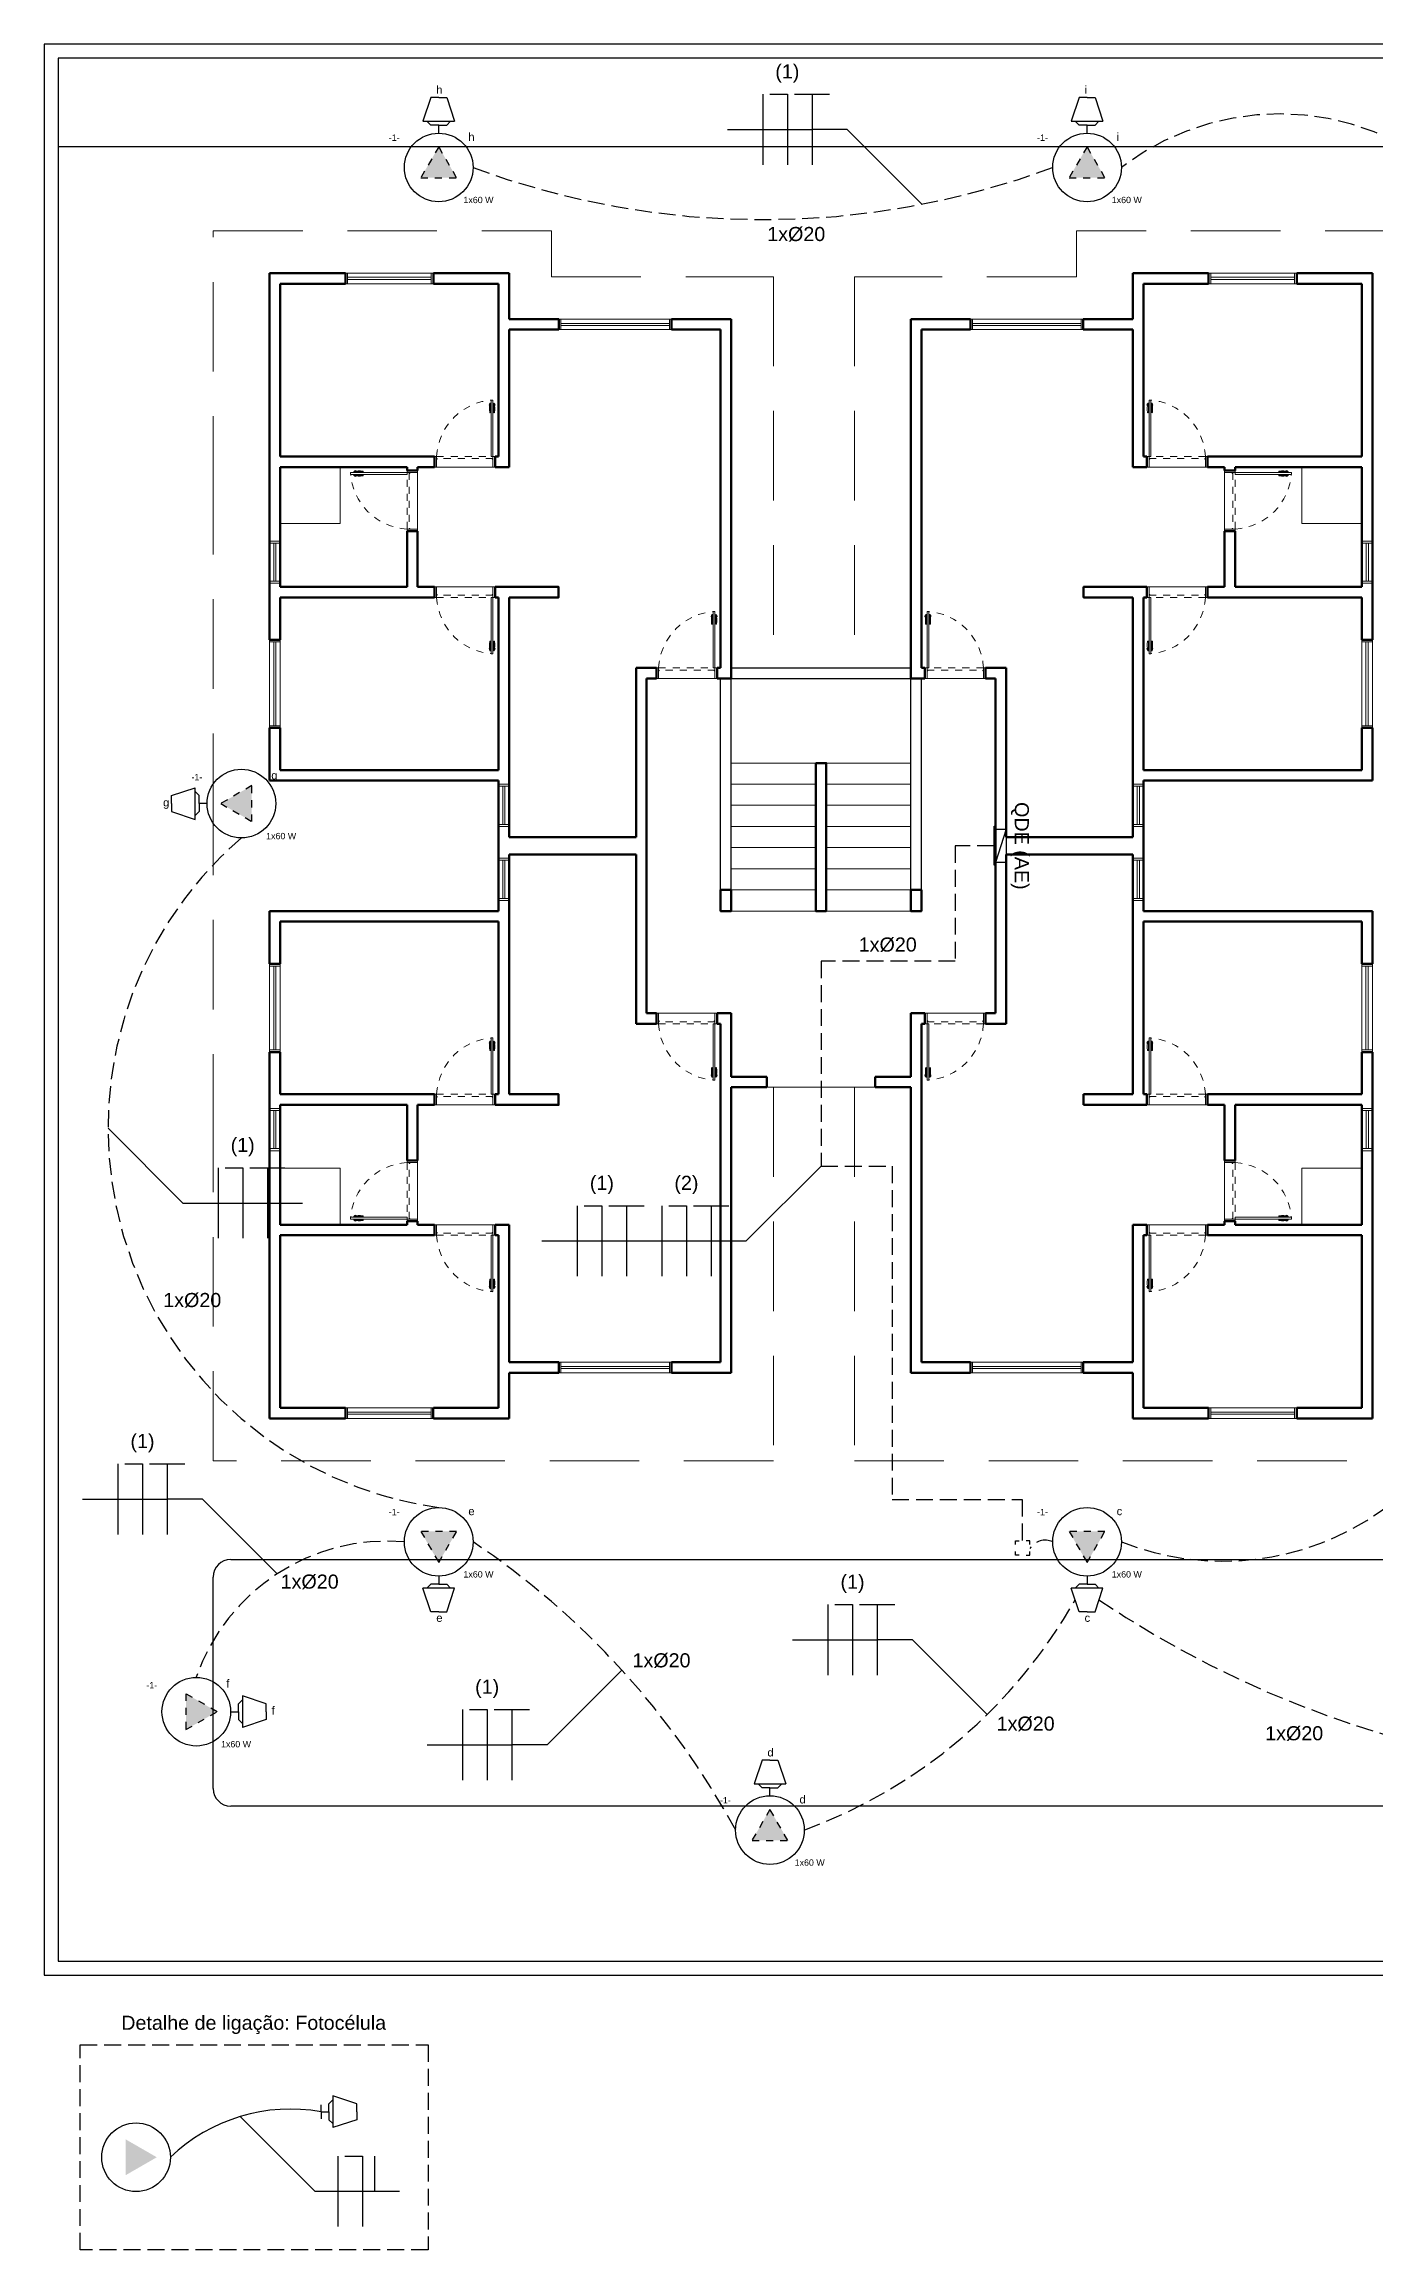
# Model space of a CAD drawing. Header units: millimetres. Extents: x 0.1 to 99.4, y -4.1 to 27.4.
# Drawn here: x 57.88 to 76.77, y -3.94 to 27.35 of the extents above; entities that cross this region are included whole.
import ezdxf
from ezdxf.enums import TextEntityAlignment as Align

# ---------------------------------------------------------------- set-up
doc = ezdxf.new("R2010")
doc.units = ezdxf.units.MM
doc.header["$LTSCALE"] = 0.2
for name, pattern in [('ACAD_ISO02W100', [15, 12, -3]), ('CONTINU', [0]), ('DASH2', [0.75, 0.5, -0.25]), ('DASHED2', [9.525, 6.35, -3.175]), ('HIDDEN', [0.375, 0.25, -0.125]), ('HIDDEN2', [0.1875, 0.125, -0.0625]), ('JIS_02_0.7', [1.35, 0.75, -0.6])]:
    doc.linetypes.add(name, pattern=pattern)
doc.layers.add('Circuitos_AreaExterna', color=7, linetype='Continuous', true_color=0x000000)
for name, color, linetype in [('Electric', 10, 'Continuous'), ('Eletrodutos_AreaExterna', 172, 'Continuous'), ('Eletrodutos_MediçãoEntrada', 6, 'JIS_02_0.7'), ('Predio_AreaExterna', 255, 'Continuous'), ('Simbolos_AreaExterna', 1, 'DASH2')]:
    doc.layers.add(name, color=color, linetype=linetype)
for name, color, linetype, lineweight in [('ESQUADRIA', 7, 'Continuous', 5), ('PAREDE', 7, 'Continuous', 50), ('PISO', 7, 'Continuous', 5), ('PROJEÇÃO', 7, 'DASHED2', 0)]:
    doc.layers.add(name, color=color, linetype=linetype, lineweight=lineweight)
doc.styles.get("Standard").update_dxf_attribs({"font": 'arial.ttf'})

# ---------------------------------------------------------------- blocks, each defined once
blk = doc.blocks.new('PORTA80_PB')
at = {"layer": 'ESQUADRIA'}
for p, q in [((0.004, 0.896), (0, 0.876)), ((0.008, 0.876), (0, 0.876)), ((0.011, 0.896), (0.004, 0.896)), ((0.02, 0.906), (0.013, 0.906)), ((0.02, 0.906), (0.02, 0.776)), ((0.03, 0.896), (0.02, 0.896)), ((0.03, 0.876), (0.02, 0.876)), ((0.055, 0.896), (0.065, 0.896)), ((0.055, 0.876), (0.065, 0.876)), ((0.065, 0.906), (0.065, 0.776)), ((0.065, 0.906), (0.073, 0.906)), ((0.074, 0.896), (0.081, 0.896)), ((0.077, 0.876), (0.085, 0.876)), ((0.081, 0.896), (0.085, 0.876)), ((0.83, 0), (0.03, 0))]:
    blk.add_line(p, q, dxfattribs=at)
for points in [[(0.03, 0.15), (0.055, 0.15), (0.055, 0.95), (0.03, 0.95)], [(0, 0), (0.03, 0), (0.03, 0.15), (0, 0.15)], [(0.04, 0.11), (0.03, 0.11), (0.03, 0.12), (0.04, 0.12)], [(0.82, 0.12), (0.83, 0.12), (0.83, 0.11), (0.82, 0.11)], [(0.83, 0), (0.86, 0), (0.86, 0.15), (0.83, 0.15)]]:
    blk.add_lwpolyline(points, close=True, dxfattribs=at)
at = {"layer": 'ESQUADRIA', "linetype": 'HIDDEN2'}
blk.add_lwpolyline([(0.03, 0.12), (0.83, 0.12), (0.83, 0.15), (0.03, 0.15)], close=True, dxfattribs=at)
at = {"layer": 'ESQUADRIA', "linetype": 'HIDDEN', "ltscale": 0.4}
blk.add_arc((-0.015, 0.105), 0.847, 3.0716, 86.9284, dxfattribs=at)
at = {"layer": 'ESQUADRIA'}
for centre, radius, start, end in [((0.433, 0.826), 0.428, 169.2602, 186.6551), ((0.014, 0.777), 0.00614, 187.1872, 352.0859), ((0.071, 0.777), 0.00614, 187.9141, 352.8128), ((-0.348, 0.826), 0.428, 353.3449, 10.7398)]:
    blk.add_arc(centre, radius, start, end, dxfattribs=at)
blk = doc.blocks.new('A$C4C83112E')
at = {"layer": 'ESQUADRIA'}
for points in [[(0.03, 0), (0, 0), (0, 0.15), (0.03, 0.15)], [(0.03, 0), (1.57, 0), (1.57, 0.15), (0.03, 0.15)], [(1.57, 0.058), (0.03, 0.058), (0.03, 0.088), (1.57, 0.088)], [(1.6, 0), (1.57, 0), (1.57, 0.15), (1.6, 0.15)]]:
    blk.add_lwpolyline(points, close=True, dxfattribs=at)
blk = doc.blocks.new('A$C44EB09CF')
at = {"layer": 'ESQUADRIA'}
for points in [[(0, 0), (0.03, 0), (0.03, 0.15), (0, 0.15)], [(0.57, 0), (0.03, 0), (0.03, 0.15), (0.57, 0.15)], [(0.03, 0.058), (0.57, 0.058), (0.57, 0.088), (0.03, 0.088)], [(0.57, 0), (0.6, 0), (0.6, 0.15), (0.57, 0.15)]]:
    blk.add_lwpolyline(points, close=True, dxfattribs=at)
blk = doc.blocks.new('A$C39A72CA2')
at = {"layer": 'ESQUADRIA'}
for points in [[(0, 0), (0.03, 0), (0.03, 0.15), (0, 0.15)], [(1.22, 0), (0.03, 0), (0.03, 0.15), (1.22, 0.15)], [(0.03, 0.058), (1.22, 0.058), (1.22, 0.088), (0.03, 0.088)], [(1.22, 0), (1.25, 0), (1.25, 0.15), (1.22, 0.15)]]:
    blk.add_lwpolyline(points, close=True, dxfattribs=at)
blk = doc.blocks.new('JANELA 0.50')
at = {"layer": 'ESQUADRIA'}
for points in [[(0, 0), (0.03, 0), (0.03, 0.15), (0, 0.15)], [(0.57, 0), (0.03, 0), (0.03, 0.15), (0.57, 0.15)], [(0.03, 0.058), (0.57, 0.058), (0.57, 0.088), (0.03, 0.088)], [(0.57, 0), (0.6, 0), (0.6, 0.15), (0.57, 0.15)]]:
    blk.add_lwpolyline(points, close=True, dxfattribs=at)

msp = doc.modelspace()

# ---------------------------------------------------------------- hatches: boundary and pattern name
at = {"layer": 'Simbolos_AreaExterna'}
h = msp.add_hatch(color=256, dxfattribs=at)
h.dxf.hatch_style = 1
h.paths.add_polyline_path([(63.481, 25.897), (63.227, 25.457), (63.735, 25.457)])
h = msp.add_hatch(color=256, dxfattribs=at)
h.dxf.hatch_style = 1
h.paths.add_polyline_path([(72.681, 25.897), (72.427, 25.457), (72.935, 25.457)])
h = msp.add_hatch(color=256, dxfattribs=at)
h.dxf.hatch_style = 1
h.paths.add_polyline_path([(60.388, 16.578), (60.828, 16.324), (60.828, 16.833)])
at = {"layer": 'Simbolos_AreaExterna', "linetype": 'CONTINU', "ltscale": 0.1}
h = msp.add_hatch(dxfattribs=at)
h.set_pattern_fill('ANGLE', color=256)
h.set_pattern_definition([(0, (57.403, -2.2494), (0, 6.985), [5.08, -1.905]), (90, (57.403, -2.2494), (-6.985, 4e-16), [5.08, -1.905])])
h.paths.add_polyline_path([(71.381, 15.741), (71.531, 15.741), (71.531, 16.215)])
at = {"layer": 'Simbolos_AreaExterna', "linetype": 'ACAD_ISO02W100', "ltscale": 0.1}
h = msp.add_hatch(dxfattribs=at)
h.set_pattern_fill('ANGLE', color=256)
h.set_pattern_definition([(0, (0, 0), (0, 6.985), [5.08, -1.905]), (90, (0, 0), (-6.985, 4e-16), [5.08, -1.905])])
h.paths.add_polyline_path([(71.531, 16.215), (71.381, 15.741), (71.531, 15.741), (71.531, 15.853)])
at = {"layer": 'Simbolos_AreaExterna'}
h = msp.add_hatch(color=256, dxfattribs=at)
h.dxf.hatch_style = 1
h.paths.add_polyline_path([(63.481, 5.81), (63.735, 6.25), (63.227, 6.25)])
h = msp.add_hatch(color=256, dxfattribs=at)
h.dxf.hatch_style = 1
h.paths.add_polyline_path([(72.681, 5.81), (72.935, 6.25), (72.427, 6.25)])
h = msp.add_hatch(color=256, dxfattribs=at)
h.dxf.hatch_style = 1
h.paths.add_polyline_path([(60.335, 3.693), (59.894, 3.948), (59.894, 3.439)])
h = msp.add_hatch(color=256, dxfattribs=at)
h.dxf.hatch_style = 1
h.paths.add_polyline_path([(68.181, 2.307), (67.927, 1.867), (68.435, 1.867)])
h = msp.add_hatch(color=256, dxfattribs=at)
h.dxf.hatch_style = 1
h.paths.add_polyline_path([(59.48, -2.629), (59.039, -2.375), (59.039, -2.883)])

# ---------------------------------------------------------------- linework, layer by layer
msp.add_arc((60.531, 5.603), 0.25, 90, 180)
at = {"layer": 'Circuitos_AreaExterna', "ltscale": 0.1}
for p, q in [((68.078, 26.642), (68.078, 25.642)), ((68.778, 26.642), (69.028, 26.642)), ((67.578, 26.142), (68.078, 26.142)), ((68.078, 26.142), (68.428, 26.142)), ((68.428, 26.142), (68.778, 26.142)), ((69.278, 26.142), (68.778, 26.142)), ((70.338, 25.082), (69.278, 26.142)), ((58.788, 11.971), (59.849, 10.91)), ((60.349, 11.41), (60.349, 10.41)), ((61.049, 11.41), (61.299, 11.41)), ((68.906, 11.433), (67.846, 10.372)), ((59.849, 10.91), (60.349, 10.91)), ((60.349, 10.91), (60.699, 10.91)), ((60.699, 10.91), (61.049, 10.91)), ((61.049, 10.91), (61.549, 10.91)), ((65.446, 10.872), (65.446, 9.872)), ((66.146, 10.872), (66.396, 10.872)), ((66.646, 10.872), (66.646, 9.872)), ((67.346, 10.872), (67.596, 10.872)), ((64.946, 10.372), (65.446, 10.372)), ((65.446, 10.372), (65.796, 10.372)), ((65.796, 10.372), (66.146, 10.372)), ((66.146, 10.372), (66.646, 10.372)), ((66.646, 10.372), (66.996, 10.372)), ((66.996, 10.372), (67.346, 10.372)), ((67.346, 10.372), (67.846, 10.372)), ((58.927, 7.209), (58.927, 6.209)), ((59.627, 7.209), (59.877, 7.209)), ((58.427, 6.709), (58.927, 6.709)), ((58.927, 6.709), (59.277, 6.709)), ((59.277, 6.709), (59.627, 6.709)), ((60.127, 6.709), (59.627, 6.709)), ((61.188, 5.648), (60.127, 6.709)), ((69.003, 5.213), (69.003, 4.213)), ((69.703, 5.213), (69.953, 5.213)), ((68.503, 4.713), (69.003, 4.713)), ((69.003, 4.713), (69.353, 4.713)), ((69.353, 4.713), (69.703, 4.713)), ((70.203, 4.713), (69.703, 4.713)), ((71.264, 3.652), (70.203, 4.713)), ((66.079, 4.284), (65.018, 3.223)), ((63.818, 3.723), (63.818, 2.723)), ((64.518, 3.723), (64.768, 3.723)), ((63.318, 3.223), (63.818, 3.223)), ((63.818, 3.223), (64.168, 3.223)), ((64.168, 3.223), (64.518, 3.223)), ((65.018, 3.223), (64.518, 3.223)), ((60.665, -2.05), (61.725, -3.111)), ((62.05, -2.611), (62.05, -3.611)), ((61.725, -3.111), (62.225, -3.111)), ((62.225, -3.111), (62.575, -3.111)), ((62.575, -3.111), (62.925, -3.111))]:
    msp.add_line(p, q, dxfattribs=at)
at = {"layer": 'Circuitos_AreaExterna', "linetype": 'ByBlock', "ltscale": 0.1}
msp.add_line((62.575, -3.111), (62.575, -2.611), dxfattribs=at)
at = {"layer": 'Circuitos_AreaExterna', "ltscale": 0.1}
for points in [[(68.178, 26.642), (68.428, 26.642), (68.428, 25.642)], [(68.528, 26.642), (68.778, 26.642), (68.778, 25.642)], [(60.449, 11.41), (60.699, 11.41), (60.699, 10.41)], [(60.799, 11.41), (61.049, 11.41), (61.049, 10.41)], [(65.546, 10.872), (65.796, 10.872), (65.796, 9.872)], [(65.896, 10.872), (66.146, 10.872), (66.146, 9.872)], [(66.746, 10.872), (66.996, 10.872), (66.996, 9.872)], [(67.096, 10.872), (67.346, 10.872), (67.346, 9.872)], [(59.027, 7.209), (59.277, 7.209), (59.277, 6.209)], [(59.377, 7.209), (59.627, 7.209), (59.627, 6.209)], [(69.103, 5.213), (69.353, 5.213), (69.353, 4.213)], [(69.453, 5.213), (69.703, 5.213), (69.703, 4.213)], [(63.918, 3.723), (64.168, 3.723), (64.168, 2.723)], [(64.268, 3.723), (64.518, 3.723), (64.518, 2.723)], [(62.15, -2.611), (62.4, -2.611), (62.4, -3.611)]]:
    msp.add_lwpolyline(points, dxfattribs=at)
at = {"layer": 'Electric', "linetype": 'ACAD_ISO02W100', "ltscale": 0.1}
msp.add_lwpolyline([(58.395, -1.035), (63.329, -1.035), (63.329, -3.943), (58.395, -3.943)], close=True, dxfattribs=at)
at = {"layer": 'Eletrodutos_MediçãoEntrada', "linetype": 'ACAD_ISO02W100', "ltscale": 0.1}
for p, q in [((71.361, 15.978), (70.811, 15.978)), ((70.811, 15.978), (70.811, 14.342)), ((70.811, 14.342), (68.906, 14.342)), ((68.906, 14.342), (68.906, 11.433)), ((68.906, 11.433), (69.914, 11.433)), ((69.914, 11.433), (69.914, 6.703)), ((69.914, 6.703), (71.759, 6.703)), ((71.759, 6.703), (71.759, 6.116))]:
    msp.add_line(p, q, dxfattribs=at)
for centre, radius, start, end in [((75.413, 22.661), 3.701, 41.6929, 127.3404), ((68.081, 36.668), 11.805, 249.6098, 290.3902), ((64.219, 11.971), 5.431, 130.6495, 262.1922), ((74.607, 9.729), 3.901, 248.3541, 2.02), ((62.754, 3.243), 2.871, 85.211, 160.9328), ((57.504, -3.528), 11.6, 28.5354, 56.1295), ((72.087, 5.872), 0.255, 65.151, 147.774), ((66.156, 8.866), 7.298, 290.1308, 330.5615), ((81.079, 17.494), 14.728, 236.0339, 264.323)]:
    msp.add_arc(centre, radius, start, end, dxfattribs=at)
at = {"layer": 'Eletrodutos_MediçãoEntrada', "linetype": 'ByBlock', "ltscale": 0.1}
msp.add_arc((61.378, -4.412), 2.467, 79.8978, 133.7139, dxfattribs=at)
at = {"layer": 'ESQUADRIA'}
msp.add_line((68.961, 12.553), (69.701, 12.553), dxfattribs=at)
at = {"layer": 'PAREDE'}
for p, q in [((61.081, 24.103), (61.081, 21.353)), ((61.081, 24.103), (62.156, 24.103)), ((62.156, 24.103), (62.156, 23.953)), ((63.406, 24.103), (64.481, 24.103)), ((63.406, 24.103), (63.406, 23.953)), ((64.481, 24.103), (64.481, 23.453)), ((73.331, 24.103), (73.331, 23.453)), ((74.406, 24.103), (73.331, 24.103)), ((74.406, 24.103), (74.406, 23.953)), ((76.731, 24.103), (75.656, 24.103)), ((75.656, 24.103), (75.656, 23.953)), ((76.731, 24.103), (76.731, 21.353)), ((61.231, 23.953), (61.231, 21.503)), ((61.231, 23.953), (62.156, 23.953)), ((63.406, 23.953), (64.331, 23.953)), ((64.331, 23.953), (64.331, 21.503)), ((73.481, 23.953), (73.481, 21.503)), ((74.406, 23.953), (73.481, 23.953)), ((76.581, 23.953), (75.656, 23.953)), ((76.581, 23.953), (76.581, 21.503)), ((65.186, 23.453), (64.481, 23.453)), ((64.481, 23.303), (64.481, 21.353)), ((65.186, 23.303), (64.481, 23.303)), ((65.186, 23.453), (65.186, 23.303)), ((67.631, 23.453), (66.786, 23.453)), ((66.786, 23.453), (66.786, 23.303)), ((67.481, 23.303), (66.786, 23.303)), ((67.481, 23.303), (67.481, 18.503)), ((67.631, 23.453), (67.631, 18.353)), ((70.181, 23.453), (70.181, 18.353)), ((70.181, 23.453), (71.026, 23.453)), ((70.331, 23.303), (70.331, 18.503)), ((70.331, 23.303), (71.026, 23.303)), ((71.026, 23.453), (71.026, 23.303)), ((72.626, 23.453), (73.331, 23.453)), ((72.626, 23.453), (72.626, 23.303)), ((72.626, 23.303), (73.331, 23.303)), ((73.331, 23.303), (73.331, 21.353)), ((61.081, 21.353), (61.081, 19.653)), ((61.231, 21.503), (63.421, 21.503)), ((61.231, 21.353), (61.231, 19.653)), ((61.231, 21.353), (63.031, 21.353)), ((63.031, 21.353), (63.031, 21.303)), ((63.031, 21.303), (63.181, 21.303)), ((63.181, 21.353), (63.181, 21.303)), ((63.181, 21.353), (63.421, 21.353)), ((63.421, 21.503), (63.421, 21.353)), ((64.281, 21.503), (64.281, 21.353)), ((64.281, 21.503), (64.331, 21.503)), ((64.281, 21.353), (64.481, 21.353)), ((73.531, 21.353), (73.331, 21.353)), ((73.531, 21.503), (73.481, 21.503)), ((73.531, 21.503), (73.531, 21.353)), ((74.391, 21.503), (74.391, 21.353)), ((76.581, 21.503), (74.391, 21.503)), ((74.631, 21.353), (74.391, 21.353)), ((74.631, 21.353), (74.631, 21.303)), ((74.781, 21.303), (74.631, 21.303)), ((74.781, 21.353), (74.781, 21.303)), ((76.581, 21.353), (74.781, 21.353)), ((76.581, 21.353), (76.581, 19.653)), ((76.731, 21.353), (76.731, 19.653)), ((63.031, 20.443), (63.031, 19.653)), ((63.031, 20.443), (63.181, 20.443)), ((63.181, 20.443), (63.181, 19.653)), ((74.631, 20.443), (74.631, 19.653)), ((74.781, 20.443), (74.631, 20.443)), ((74.781, 20.443), (74.781, 19.653)), ((61.081, 19.653), (61.081, 18.903)), ((61.231, 19.653), (63.031, 19.653)), ((61.231, 19.503), (61.231, 18.903)), ((61.231, 19.503), (63.421, 19.503)), ((63.181, 19.653), (63.421, 19.653)), ((63.421, 19.653), (63.421, 19.503)), ((64.281, 19.653), (64.281, 19.503)), ((64.281, 19.503), (64.331, 19.503)), ((64.331, 19.503), (64.331, 17.053)), ((64.481, 19.503), (64.481, 16.103)), ((73.331, 19.503), (73.331, 16.103)), ((73.481, 19.503), (73.481, 17.053)), ((73.531, 19.503), (73.481, 19.503)), ((73.531, 19.653), (73.531, 19.503)), ((74.391, 19.653), (74.391, 19.503)), ((74.631, 19.653), (74.391, 19.653)), ((76.581, 19.503), (74.391, 19.503)), ((76.581, 19.653), (74.781, 19.653)), ((76.581, 19.503), (76.581, 18.903)), ((76.731, 19.653), (76.731, 18.903)), ((61.081, 18.903), (61.231, 18.903)), ((76.731, 18.903), (76.581, 18.903)), ((66.281, 18.503), (66.281, 16.103)), ((66.571, 18.503), (66.281, 18.503)), ((66.571, 18.503), (66.571, 18.353)), ((67.431, 18.503), (67.431, 18.353)), ((67.481, 18.503), (67.431, 18.503)), ((70.331, 18.503), (70.381, 18.503)), ((70.381, 18.503), (70.381, 18.353)), ((71.241, 18.503), (71.531, 18.503)), ((71.241, 18.503), (71.241, 18.353)), ((71.531, 18.503), (71.531, 16.103)), ((66.571, 18.353), (66.431, 18.353)), ((66.431, 13.603), (66.431, 18.353)), ((67.631, 18.353), (67.431, 18.353)), ((70.181, 18.353), (70.381, 18.353)), ((71.241, 18.353), (71.381, 18.353)), ((71.381, 13.603), (71.381, 18.353)), ((61.081, 17.653), (61.081, 16.903)), ((61.081, 17.653), (61.231, 17.653)), ((61.231, 17.653), (61.231, 17.053)), ((76.581, 17.653), (76.581, 17.053)), ((76.731, 17.653), (76.581, 17.653)), ((76.731, 17.653), (76.731, 16.903)), ((61.081, 16.903), (64.331, 16.903)), ((61.231, 17.053), (64.331, 17.053)), ((64.331, 15.053), (64.331, 16.903)), ((76.581, 17.053), (73.481, 17.053)), ((73.481, 16.903), (73.481, 15.053)), ((76.731, 16.903), (73.481, 16.903)), ((66.281, 16.103), (64.481, 16.103)), ((71.531, 16.103), (73.331, 16.103)), ((64.481, 12.453), (64.481, 15.853)), ((66.281, 15.853), (64.481, 15.853)), ((66.281, 13.453), (66.281, 15.853)), ((71.531, 13.453), (71.531, 15.853)), ((71.531, 15.853), (73.331, 15.853)), ((73.331, 12.453), (73.331, 15.853)), ((61.081, 14.303), (61.081, 15.053)), ((61.081, 15.053), (64.331, 15.053)), ((76.731, 15.053), (73.481, 15.053)), ((76.731, 14.303), (76.731, 15.053)), ((61.231, 14.303), (61.231, 14.903)), ((61.231, 14.903), (64.331, 14.903)), ((64.331, 12.453), (64.331, 14.903)), ((73.481, 12.453), (73.481, 14.903)), ((76.581, 14.903), (73.481, 14.903)), ((76.581, 14.303), (76.581, 14.903)), ((61.081, 14.303), (61.231, 14.303)), ((76.731, 14.303), (76.581, 14.303)), ((66.571, 13.603), (66.431, 13.603)), ((66.571, 13.453), (66.571, 13.603)), ((67.431, 13.453), (67.431, 13.603)), ((67.631, 13.603), (67.431, 13.603)), ((67.631, 12.703), (67.631, 13.603)), ((70.181, 12.703), (70.181, 13.603)), ((70.181, 13.603), (70.381, 13.603)), ((70.381, 13.453), (70.381, 13.603)), ((71.241, 13.603), (71.381, 13.603)), ((71.241, 13.453), (71.241, 13.603)), ((66.571, 13.453), (66.281, 13.453)), ((67.481, 13.453), (67.431, 13.453)), ((67.481, 8.653), (67.481, 13.453)), ((70.331, 8.653), (70.331, 13.453)), ((70.331, 13.453), (70.381, 13.453)), ((71.241, 13.453), (71.531, 13.453)), ((61.081, 12.303), (61.081, 13.053)), ((61.081, 13.053), (61.231, 13.053)), ((61.231, 12.453), (61.231, 13.053)), ((76.581, 12.453), (76.581, 13.053)), ((76.731, 13.053), (76.581, 13.053)), ((76.731, 12.303), (76.731, 13.053)), ((68.136, 12.703), (67.631, 12.703)), ((67.631, 8.503), (67.631, 12.553)), ((68.136, 12.553), (67.631, 12.553)), ((68.136, 12.553), (68.136, 12.703)), ((69.676, 12.703), (70.181, 12.703)), ((69.676, 12.553), (69.676, 12.703)), ((69.676, 12.553), (70.181, 12.553)), ((70.181, 8.503), (70.181, 12.553)), ((61.081, 10.603), (61.081, 12.303)), ((61.231, 12.453), (63.421, 12.453)), ((61.231, 10.603), (61.231, 12.303)), ((61.231, 12.303), (63.031, 12.303)), ((63.031, 11.513), (63.031, 12.303)), ((63.181, 11.513), (63.181, 12.303)), ((63.181, 12.303), (63.421, 12.303)), ((63.421, 12.303), (63.421, 12.453)), ((64.281, 12.303), (64.281, 12.453)), ((64.281, 12.453), (64.331, 12.453)), ((73.331, 12.453), (72.631, 12.453)), ((72.631, 12.453), (72.631, 12.303)), ((73.531, 12.303), (72.631, 12.303)), ((73.531, 12.453), (73.481, 12.453)), ((73.531, 12.303), (73.531, 12.453)), ((74.391, 12.303), (74.391, 12.453)), ((76.581, 12.453), (74.391, 12.453)), ((74.631, 12.303), (74.391, 12.303)), ((74.631, 11.513), (74.631, 12.303)), ((74.781, 11.513), (74.781, 12.303)), ((76.581, 12.303), (74.781, 12.303)), ((76.581, 10.603), (76.581, 12.303)), ((76.731, 10.603), (76.731, 12.303)), ((63.031, 11.513), (63.181, 11.513)), ((74.781, 11.513), (74.631, 11.513)), ((63.031, 10.603), (63.031, 10.653)), ((63.031, 10.653), (63.181, 10.653)), ((63.181, 10.603), (63.181, 10.653)), ((74.631, 10.603), (74.631, 10.653)), ((74.781, 10.653), (74.631, 10.653)), ((74.781, 10.603), (74.781, 10.653)), ((61.081, 7.853), (61.081, 10.603)), ((61.231, 10.603), (63.031, 10.603)), ((61.231, 8.003), (61.231, 10.453)), ((61.231, 10.453), (63.421, 10.453)), ((63.181, 10.603), (63.421, 10.603)), ((63.421, 10.453), (63.421, 10.603)), ((64.281, 10.453), (64.281, 10.603)), ((64.281, 10.603), (64.481, 10.603)), ((64.281, 10.453), (64.331, 10.453)), ((64.331, 8.003), (64.331, 10.453)), ((64.481, 8.653), (64.481, 10.603)), ((73.331, 8.653), (73.331, 10.603)), ((73.531, 10.603), (73.331, 10.603)), ((73.481, 8.003), (73.481, 10.453)), ((73.531, 10.453), (73.481, 10.453)), ((73.531, 10.453), (73.531, 10.603)), ((74.391, 10.453), (74.391, 10.603)), ((74.631, 10.603), (74.391, 10.603)), ((76.581, 10.453), (74.391, 10.453)), ((76.581, 10.603), (74.781, 10.603)), ((76.581, 8.003), (76.581, 10.453)), ((76.731, 7.853), (76.731, 10.603)), ((65.186, 8.653), (64.481, 8.653)), ((64.481, 7.853), (64.481, 8.503)), ((65.186, 8.503), (64.481, 8.503)), ((65.186, 8.653), (65.186, 8.503)), ((67.481, 8.653), (66.786, 8.653)), ((66.786, 8.653), (66.786, 8.503)), ((67.631, 8.503), (66.786, 8.503)), ((70.181, 8.503), (71.026, 8.503)), ((70.331, 8.653), (71.026, 8.653)), ((71.026, 8.653), (71.026, 8.503)), ((72.626, 8.653), (73.331, 8.653)), ((72.626, 8.653), (72.626, 8.503)), ((72.626, 8.503), (73.331, 8.503)), ((73.331, 7.853), (73.331, 8.503)), ((61.081, 7.853), (62.156, 7.853)), ((61.231, 8.003), (62.156, 8.003)), ((62.156, 7.853), (62.156, 8.003)), ((63.401, 7.853), (63.401, 8.003)), ((63.406, 8.003), (64.331, 8.003)), ((63.406, 7.853), (64.481, 7.853)), ((74.406, 7.853), (73.331, 7.853)), ((74.406, 8.003), (73.481, 8.003)), ((74.406, 7.853), (74.406, 8.003)), ((76.581, 8.003), (75.656, 8.003)), ((75.656, 7.853), (75.656, 8.003)), ((76.731, 7.853), (75.656, 7.853))]:
    msp.add_line(p, q, dxfattribs=at)
at = {"layer": 'PAREDE', "lineweight": 30}
for p, q in [((67.631, 18.503), (70.181, 18.503)), ((67.481, 15.153), (67.481, 18.353)), ((67.631, 18.353), (70.181, 18.353)), ((67.631, 15.153), (67.631, 18.353)), ((70.181, 15.153), (70.181, 18.353)), ((70.331, 15.153), (70.331, 18.353)), ((67.631, 15.053), (67.481, 15.053)), ((70.176, 15.053), (70.326, 15.053))]:
    msp.add_line(p, q, dxfattribs=at)
at = {"layer": 'PAREDE'}
for points in [[(64.481, 19.503), (65.181, 19.503), (65.181, 19.653), (64.281, 19.653)], [(73.331, 19.503), (72.631, 19.503), (72.631, 19.653), (73.531, 19.653)], [(64.481, 12.453), (65.181, 12.453), (65.181, 12.303), (64.281, 12.303)]]:
    msp.add_lwpolyline(points, dxfattribs=at)
for points in [[(68.831, 17.153), (68.981, 17.153), (68.981, 15.053), (68.831, 15.053)], [(67.481, 15.353), (67.631, 15.353), (67.631, 15.053), (67.481, 15.053)], [(70.181, 15.353), (70.331, 15.353), (70.331, 15.053), (70.181, 15.053)]]:
    msp.add_lwpolyline(points, close=True, dxfattribs=at)
at = {"layer": 'PISO'}
for p, q in [((62.081, 21.353), (62.081, 20.553)), ((75.731, 21.353), (75.731, 20.553)), ((62.081, 20.553), (61.231, 20.553)), ((75.731, 20.553), (76.581, 20.553)), ((70.181, 18.353), (67.631, 18.353)), ((67.631, 18.353), (67.631, 15.153)), ((70.181, 18.353), (70.181, 15.153)), ((68.831, 17.153), (68.831, 15.053)), ((70.176, 17.153), (68.976, 17.153)), ((68.981, 17.153), (68.981, 15.053)), ((70.176, 16.853), (68.976, 16.853)), ((70.176, 16.553), (68.976, 16.553)), ((70.176, 16.253), (68.976, 16.253)), ((70.176, 15.953), (68.976, 15.953)), ((70.176, 15.653), (68.976, 15.653)), ((70.176, 15.353), (68.976, 15.353)), ((70.176, 15.053), (67.626, 15.053)), ((69.676, 12.553), (68.136, 12.553)), ((62.081, 11.403), (61.231, 11.403)), ((62.081, 10.603), (62.081, 11.403)), ((75.731, 11.403), (76.581, 11.403)), ((75.731, 10.603), (75.731, 11.403))]:
    msp.add_line(p, q, dxfattribs=at)
at = {"layer": 'Predio_AreaExterna'}
for p, q in [((58.081, 25.903), (78.131, 25.903)), ((58.081, 6.553), (58.081, 5.853)), ((58.081, 5.853), (58.081, 2.353)), ((58.081, 2.353), (58.081, 0.153))]:
    msp.add_line(p, q, dxfattribs=at)
for points in [[(92.23, -0.047), (99.38, -0.047), (99.38, 27.353), (57.881, 27.353), (57.881, -0.047), (85.23, -0.047)], [(92.23, 0.153), (99.18, 0.153), (99.18, 27.153), (58.081, 27.153), (58.081, 0.153), (85.23, 0.153)], [(60.531, 5.853), (78.131, 5.853)], [(60.281, 2.603), (60.281, 5.603)], [(82.78, 2.353), (78.381, 2.353), (60.531, 2.353)]]:
    msp.add_lwpolyline(points, dxfattribs=at)
msp.add_arc((60.531, 2.603), 0.25, 180, 270, dxfattribs=at)
at = {"layer": 'PROJEÇÃO'}
for p, q in [((68.826, 17.153), (67.626, 17.153)), ((68.826, 16.853), (67.626, 16.853)), ((68.826, 16.553), (67.626, 16.553)), ((68.826, 16.253), (67.626, 16.253)), ((68.826, 15.953), (67.626, 15.953)), ((68.826, 15.653), (67.626, 15.653)), ((68.826, 15.353), (67.626, 15.353))]:
    msp.add_line(p, q, dxfattribs=at)
for points in [[(68.231, 12.553), (68.231, 7.253), (60.281, 7.253), (60.281, 11.153), (60.281, 11.153), (60.281, 11.753), (60.281, 11.753), (60.281, 15.653), (60.281, 15.653), (60.281, 16.303), (60.281, 16.303), (60.281, 20.203), (60.281, 20.203), (60.281, 20.803), (60.281, 20.803), (60.281, 24.703), (65.081, 24.703), (65.081, 24.053), (68.231, 24.053), (68.231, 18.503)], [(69.381, 12.553), (69.381, 7.253), (77.331, 7.253), (77.331, 11.153), (77.331, 11.153), (77.331, 11.703), (77.331, 11.703), (77.331, 15.653), (77.331, 15.653), (77.331, 16.303), (77.331, 16.303), (77.331, 20.203), (77.331, 20.203), (77.331, 20.803), (77.331, 20.803), (77.331, 24.703), (72.531, 24.703), (72.531, 24.053), (69.381, 24.053), (69.381, 18.503)]]:
    msp.add_lwpolyline(points, dxfattribs=at)
at = {"layer": 'Simbolos_AreaExterna', "linetype": 'CONTINU'}
for p, q in [((63.369, 26.597), (63.256, 26.259)), ((63.481, 26.597), (63.369, 26.597)), ((63.481, 26.597), (63.594, 26.597)), ((63.594, 26.597), (63.706, 26.259)), ((72.569, 26.597), (72.456, 26.259)), ((72.681, 26.597), (72.569, 26.597)), ((72.681, 26.597), (72.794, 26.597)), ((72.794, 26.597), (72.906, 26.259)), ((63.256, 26.259), (63.706, 26.259)), ((63.369, 26.203), (63.312, 26.259)), ((63.481, 26.203), (63.369, 26.203)), ((63.481, 26.09), (63.481, 26.203)), ((63.481, 26.203), (63.594, 26.203)), ((63.594, 26.203), (63.65, 26.259)), ((72.456, 26.259), (72.906, 26.259)), ((72.569, 26.203), (72.512, 26.259)), ((72.681, 26.203), (72.569, 26.203)), ((72.681, 26.09), (72.681, 26.203)), ((72.681, 26.203), (72.794, 26.203)), ((72.794, 26.203), (72.85, 26.259)), ((59.688, 16.691), (60.025, 16.803)), ((59.688, 16.578), (59.688, 16.691)), ((60.025, 16.353), (60.025, 16.803)), ((60.082, 16.691), (60.025, 16.747)), ((60.082, 16.578), (60.082, 16.691)), ((59.688, 16.578), (59.688, 16.466)), ((59.688, 16.466), (60.025, 16.353)), ((60.082, 16.466), (60.025, 16.41)), ((60.194, 16.578), (60.082, 16.578)), ((60.082, 16.578), (60.082, 16.466)), ((63.706, 5.448), (63.256, 5.448)), ((63.369, 5.11), (63.256, 5.448)), ((63.369, 5.504), (63.312, 5.448)), ((63.481, 5.504), (63.369, 5.504)), ((63.481, 5.616), (63.481, 5.504)), ((63.481, 5.504), (63.594, 5.504)), ((63.594, 5.504), (63.65, 5.448)), ((63.594, 5.11), (63.706, 5.448)), ((72.906, 5.448), (72.456, 5.448)), ((72.569, 5.11), (72.456, 5.448)), ((72.569, 5.504), (72.512, 5.448)), ((72.681, 5.504), (72.569, 5.504)), ((72.681, 5.616), (72.681, 5.504)), ((72.681, 5.504), (72.794, 5.504)), ((72.794, 5.504), (72.85, 5.448)), ((72.794, 5.11), (72.906, 5.448)), ((63.481, 5.11), (63.369, 5.11)), ((63.481, 5.11), (63.594, 5.11)), ((72.681, 5.11), (72.569, 5.11)), ((72.681, 5.11), (72.794, 5.11)), ((60.641, 3.806), (60.697, 3.862)), ((60.641, 3.693), (60.641, 3.806)), ((60.697, 3.918), (60.697, 3.468)), ((61.034, 3.806), (60.697, 3.918)), ((61.034, 3.693), (61.034, 3.806)), ((60.528, 3.693), (60.641, 3.693)), ((60.641, 3.693), (60.641, 3.581)), ((60.641, 3.581), (60.697, 3.525)), ((61.034, 3.581), (60.697, 3.468)), ((61.034, 3.693), (61.034, 3.581)), ((68.069, 3.007), (67.956, 2.669)), ((68.181, 3.007), (68.069, 3.007)), ((68.181, 3.007), (68.294, 3.007)), ((68.294, 3.007), (68.406, 2.669)), ((67.956, 2.669), (68.406, 2.669)), ((68.069, 2.613), (68.012, 2.669)), ((68.181, 2.613), (68.069, 2.613)), ((68.181, 2.5), (68.181, 2.613)), ((68.181, 2.613), (68.294, 2.613)), ((68.294, 2.613), (68.35, 2.669)), ((61.923, -1.871), (61.98, -1.815)), ((61.923, -1.983), (61.923, -1.871)), ((61.98, -1.758), (61.98, -2.208)), ((62.317, -1.871), (61.98, -1.758)), ((62.317, -1.983), (62.317, -1.871)), ((61.811, -1.983), (61.923, -1.983)), ((61.923, -1.983), (61.923, -2.096)), ((61.923, -2.096), (61.98, -2.152)), ((62.317, -2.096), (61.98, -2.208)), ((62.317, -1.983), (62.317, -2.096))]:
    msp.add_line(p, q, dxfattribs=at)
at = {"layer": 'Simbolos_AreaExterna', "linetype": 'Continuous', "ltscale": 0.1}
for p, q in [((71.381, 16.215), (71.531, 16.215)), ((71.531, 16.215), (71.381, 15.741)), ((71.531, 16.215), (71.531, 15.741)), ((71.531, 15.741), (71.381, 15.741))]:
    msp.add_line(p, q, dxfattribs=at)
at = {"layer": 'Simbolos_AreaExterna', "linetype": 'ByBlock', "ltscale": 0.1}
for q in [(61.811, -1.883), (61.811, -2.083)]:
    msp.add_line((61.811, -1.983), q, dxfattribs=at)
at = {"layer": 'Simbolos_AreaExterna'}
for points in [[(63.481, 25.897), (63.227, 25.457), (63.735, 25.457)], [(72.681, 25.897), (72.427, 25.457), (72.935, 25.457)], [(60.388, 16.578), (60.828, 16.324), (60.828, 16.833)], [(63.481, 5.81), (63.735, 6.25), (63.227, 6.25)], [(72.681, 5.81), (72.935, 6.25), (72.427, 6.25)], [(60.335, 3.693), (59.894, 3.948), (59.894, 3.439)], [(68.181, 2.307), (67.927, 1.867), (68.435, 1.867)]]:
    msp.add_lwpolyline(points, close=True, dxfattribs=at)
at = {"layer": 'Simbolos_AreaExterna', "linetype": 'CONTINU', "ltscale": 0.1}
msp.add_lwpolyline([(71.361, 15.702), (71.361, 16.255), (71.381, 16.255), (71.381, 15.702)], close=True, dxfattribs=at)
at = {"layer": 'Simbolos_AreaExterna'}
for points in [[(71.668, 6.066), (71.668, 6.116), (71.718, 6.116)], [(71.718, 5.916), (71.668, 5.916), (71.668, 5.966)]]:
    msp.add_lwpolyline(points, dxfattribs=at)
at = {"layer": 'Simbolos_AreaExterna', "linetype": 'CONTINU'}
for points in [[(71.868, 6.066), (71.868, 6.116), (71.818, 6.116)], [(71.818, 5.916), (71.868, 5.916), (71.868, 5.966)]]:
    msp.add_lwpolyline(points, dxfattribs=at)
for centre in [(63.481, 25.603), (72.681, 25.603), (60.681, 16.578), (63.481, 6.103), (72.681, 6.103), (60.041, 3.693), (68.181, 2.013), (59.186, -2.629)]:
    msp.add_circle(centre, 0.487, dxfattribs=at)

# ---------------------------------------------------------------- block references
at = {"layer": 'ESQUADRIA'}
for name, p, rotation in [('A$C39A72CA2', (63.406, 24.103), 180), ('PORTA80_PB', (74.631, 21.303), 270), ('JANELA 0.50', (61.081, 20.303), 270), ('PORTA80_PB', (64.281, 19.653), 180), ('A$C44EB09CF', (64.331, 16.853), 270), ('A$C44EB09CF', (64.331, 15.803), 270), ('A$C39A72CA2', (61.081, 14.303), 270), ('A$C39A72CA2', (76.581, 14.303), 270), ('PORTA80_PB', (67.431, 13.603), 180), ('JANELA 0.50', (76.731, 11.653), 90.00000000000001), ('PORTA80_PB', (63.181, 10.653), 90.00000000000001), ('PORTA80_PB', (64.281, 10.603), 180), ('A$C39A72CA2', (63.406, 8.003), 180)]:
    msp.add_blockref(name, p, dxfattribs=dict(at, rotation=rotation))
at = {"layer": 'ESQUADRIA', "xscale": -1}
for name, p, rotation in [('A$C39A72CA2', (74.406, 24.103), 180), ('PORTA80_PB', (63.181, 21.303), 90), ('JANELA 0.50', (76.731, 20.303), 90), ('PORTA80_PB', (73.531, 19.653), 180), ('A$C39A72CA2', (61.081, 17.653), 270), ('A$C39A72CA2', (76.581, 17.653), 270), ('A$C44EB09CF', (73.481, 16.853), 90), ('A$C44EB09CF', (73.481, 15.803), 90), ('PORTA80_PB', (70.381, 13.603), 180), ('JANELA 0.50', (61.081, 11.653), 270), ('PORTA80_PB', (74.631, 10.653), 270), ('PORTA80_PB', (73.531, 10.603), 180), ('A$C39A72CA2', (74.406, 8.003), 180)]:
    msp.add_blockref(name, p, dxfattribs=dict(at, rotation=rotation))
at = {"layer": 'ESQUADRIA'}
for name, p in [('A$C4C83112E', (65.186, 23.303)), ('A$C4C83112E', (71.026, 23.303)), ('PORTA80_PB', (73.531, 21.353)), ('PORTA80_PB', (70.381, 18.353)), ('PORTA80_PB', (73.531, 12.303)), ('A$C4C83112E', (65.186, 8.503)), ('A$C4C83112E', (71.026, 8.503))]:
    msp.add_blockref(name, p, dxfattribs=at)
at = {"layer": 'ESQUADRIA', "xscale": -1}
for p in [(64.281, 21.353), (67.431, 18.353), (64.281, 12.303)]:
    msp.add_blockref('PORTA80_PB', p, dxfattribs=at)

# ---------------------------------------------------------------- texts
at = {"layer": 'Circuitos_AreaExterna', "ltscale": 0.1}
for s, p in [('(1)', (68.428, 26.942)), ('(1)', (60.699, 11.71)), ('(1)', (65.796, 11.172)), ('(2)', (66.996, 11.172)), ('(1)', (59.277, 7.509)), ('(1)', (69.353, 5.513)), ('(1)', (64.168, 4.023))]:
    msp.add_text(s, height=0.2, dxfattribs=at).set_placement(p, align=Align.MIDDLE)
at = {"layer": 'Circuitos_AreaExterna', "linetype": 'ByBlock', "ltscale": 0.1}
msp.add_text('Detalhe de ligação: Fotocélula', height=0.2, dxfattribs=at).set_placement((60.855, -0.82), align=Align.CENTER)
at = {"layer": 'Electric', "ltscale": 0.1}
msp.add_text('QDE (AE)', height=0.2, rotation=270, dxfattribs=at).set_placement((71.731, 15.978), align=Align.MIDDLE)
at = {"layer": 'Eletrodutos_AreaExterna', "ltscale": 0.1}
for p in [(68.143, 24.559), (69.441, 14.478), (59.572, 9.434), (61.238, 5.439), (66.231, 4.322), (71.398, 3.424), (75.209, 3.287)]:
    msp.add_text('1xØ20', height=0.2, dxfattribs=at).set_placement(p)
at = {"layer": 'Simbolos_AreaExterna'}
for s, p in [('-1-', (62.772, 25.981)), ('-1-', (71.972, 25.981)), ('1x60 W', (63.832, 25.097)), ('1x60 W', (73.032, 25.097)), ('-1-', (59.972, 16.908)), ('1x60 W', (61.032, 16.072)), ('-1-', (62.772, 6.481)), ('-1-', (71.972, 6.481)), ('1x60 W', (63.832, 5.597)), ('1x60 W', (73.032, 5.597)), ('-1-', (59.332, 4.023)), ('1x60 W', (60.392, 3.187)), ('-1-', (67.472, 2.391)), ('1x60 W', (68.532, 1.507))]:
    msp.add_text(s, height=0.09, dxfattribs=at).set_placement(p)
at = {"layer": 'Simbolos_AreaExterna', "char_height": 0.114, "attachment_point": 1}
for s, width, insert in [('h', 0.11354, (63.445, 26.762)), ('i', 0.11354, (72.645, 26.762)), ('h', 0.03785, (63.901, 26.095)), ('i', 0.03785, (73.101, 26.095)), ('g', 0.03785, (61.105, 17.035)), ('g', 0.11354, (59.569, 16.651)), ('e', 0.03785, (63.901, 6.595)), ('c', 0.03785, (73.101, 6.595)), ('e', 0.11354, (63.446, 5.082)), ('c', 0.11354, (72.646, 5.082)), ('f', 0.03785, (60.465, 4.15)), ('f', 0.11354, (61.109, 3.767)), ('d', 0.11354, (68.145, 3.172)), ('d', 0.03785, (68.601, 2.505))]:
    msp.add_mtext_dynamic_manual_height_columns(s, width=width, gutter_width=1, heights=[0], dxfattribs=dict(at, insert=insert))

doc.saveas('drawing.dxf')
